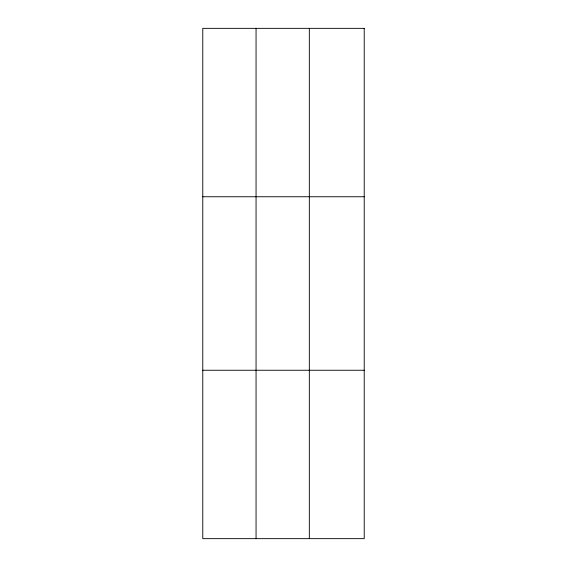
<?xml version="1.0" encoding="UTF-8"?>
<svg xmlns="http://www.w3.org/2000/svg" width="567" height="567" viewBox="0 0 567 567"><rect width="100%" height="100%" fill="white"/><g stroke="black" fill="none" stroke-linecap="round" stroke-linejoin="round"><path stroke-width="0.85" d="M256.057 538.65L256.057 28.35M309.327 538.65L309.327 28.35M202.78 196.749L364.22 196.749M202.78 370.251L364.22 370.251M364.22 28.35L364.22 538.65L202.78 538.65L202.78 28.35L364.22 28.35"/></g></svg>
